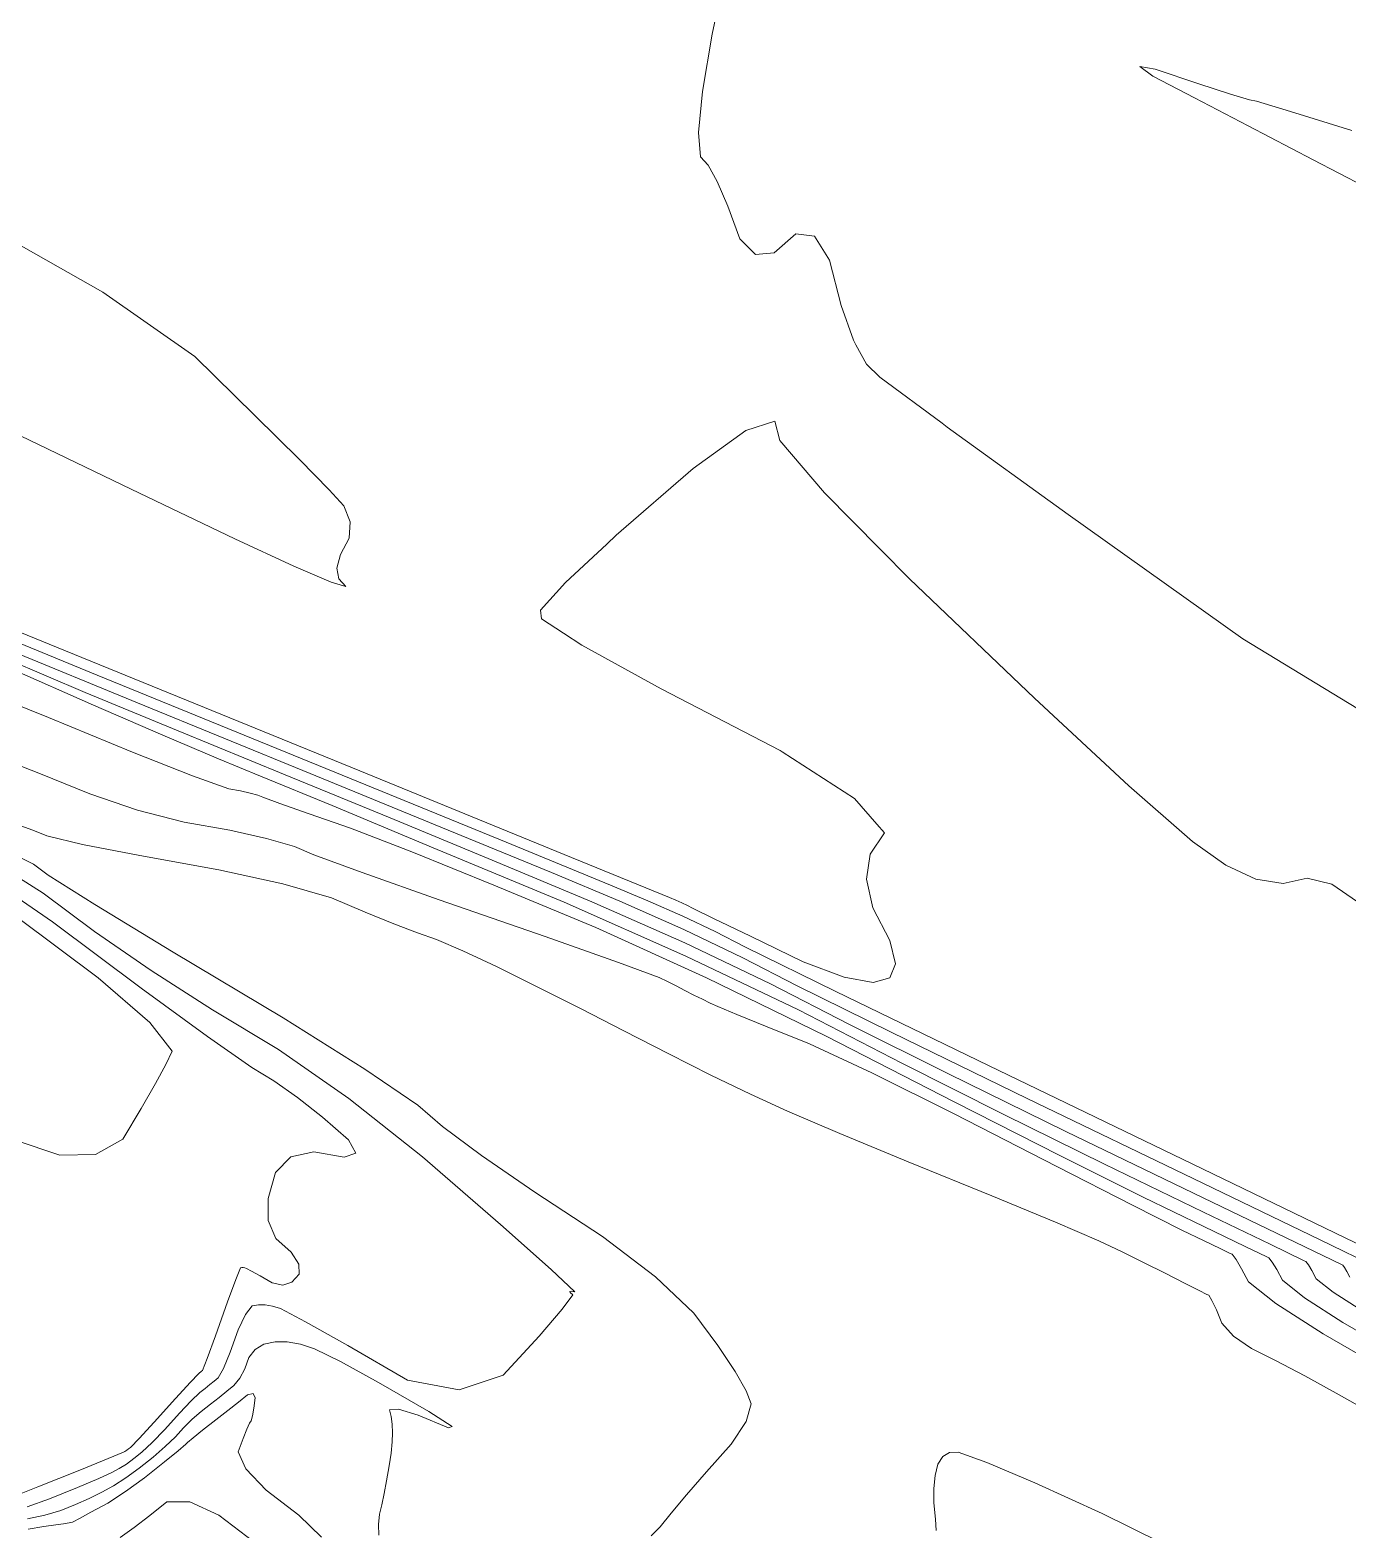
# Model space of a CAD drawing. Header units: inches. Extents: x 1337389 to 1347141, y 407035 to 414577.
# Drawn here: x 1341984.1 to 1342295.5, y 407505.8 to 407860.2 of the extents above; entities that cross this region are included whole.
import ezdxf

# ---------------------------------------------------------------- set-up
doc = ezdxf.new("R2010")
doc.units = ezdxf.units.IN
doc.header["$MEASUREMENT"] = 0
doc.layers.add('Topo', color=7, linetype='Continuous', lineweight=15, true_color=0x459900)

msp = doc.modelspace()

# ---------------------------------------------------------------- linework, layer by layer
at = {"layer": 'Topo'}
for points, elevation in [([(1342173.0009, 407805.8069), (1342169.4381, 407811.472), (1342165.0649, 407812.0557), (1342159.8819, 407807.5602), (1342155.476, 407807.148), (1342151.847, 407810.822), (1342148.996, 407818.5801), (1342146.488, 407824.395), (1342144.3241, 407828.2652), (1342142.505, 407830.1919), (1342142.059, 407835.9931), (1342142.986, 407845.668), (1342145.288, 407859.217), (1342147.775, 407871.047)], 735), ([(1342305.4321, 407820.0549), (1342287.2617, 407829.538), (1342271.8659, 407837.5709), (1342259.2451, 407844.1551), (1342249.3981, 407849.2892), (1342246.2809, 407851.5471), (1342249.895, 407850.928), (1342260.2379, 407847.4321), (1342267.6748, 407845.0039), (1342272.2061, 407843.643), (1342273.831, 407843.3499), (1342281.888, 407840.9489), (1342296.3771, 407836.4399)], 735), ([(1341972.012, 407814.875), (1342001.3329, 407798.2771), (1342023.0852, 407783.0289), (1342037.268, 407769.1329), (1342047.8542, 407758.63), (1342054.8439, 407751.5192), (1342058.2359, 407747.7999), (1342059.8028, 407744.0119), (1342059.5451, 407740.1571), (1342057.4621, 407736.232), (1342056.641, 407733.021), (1342057.0801, 407730.5231), (1342058.782, 407728.738), (1342055.2541, 407729.7218), (1342046.495, 407733.475), (1342032.5069, 407739.9981), (1342008.019, 407751.699), (1341973.0298, 407768.5779)], 740), ([(1342179.2361, 407785.809), (1342178.656, 407786.8771), (1342175.753, 407795.0609), (1342173.0009, 407805.8069)], 735), ([(1342199.5891, 407767.256), (1342184.9111, 407778.192), (1342181.7082, 407781.254), (1342179.2361, 407785.809)], 735), ([(1342120.381, 407738.7308), (1342122.6349, 407740.8239), (1342140.7701, 407756.5558), (1342153.2459, 407765.534), (1342160.0641, 407767.758), (1342161.2249, 407763.2291), (1342171.8311, 407750.809), (1342185.0612, 407737.4099)], 740), ([(1342339.085, 407691.4541), (1342332.4191, 407691.5281), (1342322.1691, 407689.2361), (1342301.5801, 407697.5059), (1342270.6508, 407716.3391), (1342229.3828, 407745.7341), (1342200.8031, 407766.3521), (1342199.5891, 407767.256)], 735), ([(1342110.173, 407717.6759), (1342104.963, 407721.0657), (1342104.7318, 407723.079), (1342110.622, 407729.6649), (1342120.381, 407738.7308)], 740), ([(1342185.0612, 407737.4099), (1342191.885, 407730.498), (1342221.385, 407702.2969), (1342243.6711, 407681.63), (1342258.7431, 407668.498), (1342266.602, 407662.9009), (1342273.7269, 407659.5911), (1342280.121, 407658.5699), (1342285.782, 407659.8362), (1342291.642, 407658.3889), (1342297.7001, 407654.2299), (1342303.956, 407647.3571), (1342313.3089, 407641.463), (1342314.5659, 407640.9671)], 740), ([(1341942.2347, 407734.085), (1341990.42, 407714.384), (1342062.0401, 407685.1219), (1342110.295, 407665.402), (1342135.1832, 407655.225), (1342136.7059, 407654.59), (1342138.123, 407653.9601), (1342139.434, 407653.3349), (1342140.64, 407652.715), (1342145.604, 407650.2921), (1342154.327, 407646.0661), (1342166.8081, 407640.0371), (1342176.4579, 407636.3959), (1342183.2771, 407635.141), (1342187.2641, 407636.273), (1342188.5911, 407639.5932), (1342187.2581, 407645.102), (1342183.2641, 407652.7992), (1342181.722, 407659.5949), (1342182.6309, 407665.488), (1342185.9919, 407670.479), (1342184.1741, 407672.569)], 740), ([(1341960.5529, 407723.9569), (1341999.98, 407707.7851), (1342056.1769, 407684.8239), (1342096.5959, 407668.2862), (1342121.237, 407658.169), (1342130.1, 407654.474), (1342138.3491, 407650.8069), (1342145.983, 407647.169), (1342153.002, 407643.559), (1342174.5229, 407633.0181), (1342210.545, 407615.5451), (1342261.068, 407591.1399), (1342294.7621, 407574.8651), (1342311.6281, 407566.7191)], 745), ([(1342161.8199, 407689.6631), (1342161.3011, 407689.998), (1342133.248, 407704.5249), (1342114.4691, 407714.8809), (1342110.173, 407717.6759)], 740), ([(1342302.793, 407567.621), (1342288.863, 407574.3479), (1342261.1579, 407587.7301), (1342219.678, 407607.767), (1342187.7471, 407623.3243), (1342165.365, 407634.4029), (1342152.532, 407641.0019), (1342138.5758, 407647.654), (1342123.4949, 407654.3579), (1342107.2901, 407661.113), (1342082.8958, 407671.1699), (1342050.313, 407684.527), (1342009.541, 407701.1849), (1341978.8711, 407713.829)], 750), ([(1342295.936, 407565.5531), (1342295.218, 407566.9101), (1342294.6501, 407567.857), (1342294.229, 407568.3948), (1342293.9579, 407568.5228), (1342282.964, 407573.832), (1342261.249, 407584.3199), (1342228.811, 407599.9889), (1342200.9699, 407613.6312), (1342177.727, 407625.2471), (1342159.081, 407634.8362), (1342138.8019, 407644.5009), (1342116.8891, 407654.241), (1342093.343, 407664.0569), (1342069.1971, 407674.0531), (1342044.449, 407684.2301), (1342019.1011, 407694.586), (1341997.1891, 407703.7007), (1341978.7129, 407711.5749)], 755), ([(1341979.5049, 407709.3421), (1341999.1208, 407700.6922), (1342015.507, 407693.5729), (1342028.6621, 407687.9872), (1342038.5861, 407683.932), (1342055.497, 407676.9371), (1342079.3972, 407667.0009), (1342110.2841, 407654.125), (1342139.0279, 407641.3482), (1342165.63, 407628.6701), (1342190.089, 407616.09), (1342214.1939, 407603.937), (1342237.944, 407592.2101), (1342261.3388, 407580.9099), (1342277.0649, 407573.315), (1342285.1231, 407569.4251), (1342285.511, 407569.242), (1342286.1121, 407568.472), (1342286.9272, 407567.1169), (1342287.953, 407565.1749), (1342291.9621, 407561.971), (1342298.953, 407557.5038)], 760), ([(1341974.176, 407703.5329), (1341988.4731, 407697.7379), (1342008.36, 407689.581), (1342022.5599, 407683.9771), (1342031.072, 407680.9229), (1342033.8981, 407680.4209), (1342036.1821, 407679.917), (1342037.9241, 407679.4112), (1342039.1239, 407678.9029), (1342043.172, 407677.435), (1342050.0679, 407675.0079), (1342059.8131, 407671.62), (1342074.3481, 407666.011), (1342093.6741, 407658.18), (1342117.7899, 407648.1261), (1342143.959, 407636.2339), (1342172.179, 407622.5031), (1342202.452, 407606.9339), (1342227.4181, 407594.2439), (1342247.0771, 407584.4321), (1342261.429, 407577.5001), (1342271.1659, 407572.7981), (1342276.287, 407570.3279), (1342276.7931, 407570.0881), (1342277.5749, 407569.0871), (1342278.635, 407567.323), (1342279.9711, 407564.7971), (1342285.187, 407560.6282), (1342294.283, 407554.8152), (1342307.26, 407547.3591)], 765), ([(1341975.922, 407688.6451), (1341986.6391, 407684.4441), (1341998.2359, 407679.6881), (1342009.5501, 407675.8801), (1342020.583, 407673.021), (1342031.3331, 407671.1101), (1342040.0209, 407669.1921), (1342046.648, 407667.267), (1342051.2131, 407665.3349), (1342062.5941, 407661.1491), (1342080.7911, 407654.7081), (1342105.8041, 407646.014), (1342123.1339, 407639.8929), (1342132.78, 407636.345), (1342134.7441, 407635.3699), (1342136.7612, 407634.353), (1342138.8319, 407633.294), (1342140.9569, 407632.1929), (1342142.9601, 407631.1899), (1342144.839, 407630.285), (1342146.5961, 407629.478), (1342151.084, 407627.6001), (1342158.3041, 407624.6492), (1342168.2551, 407620.6282), (1342182.966, 407613.7918), (1342202.4371, 407604.144), (1342226.669, 407591.6809), (1342244.5929, 407582.5178), (1342256.21, 407576.654), (1342261.5198, 407574.0891), (1342265.267, 407572.2809), (1342267.4519, 407571.2302), (1342268.0749, 407570.9349), (1342269.0382, 407569.7022), (1342270.3429, 407567.5299), (1342271.9879, 407564.4189), (1342278.4121, 407559.285), (1342289.614, 407552.1271), (1342305.5941, 407542.9439)], 770), ([(1342184.1741, 407672.569), (1342178.8821, 407678.6501), (1342161.8199, 407689.6631)], 740), ([(1342302.7431, 407532.4699), (1342293.3791, 407537.764), (1342285.2468, 407542.2251), (1342278.3462, 407545.8541), (1342272.6772, 407548.6511), (1342268.4581, 407551.581), (1342265.6891, 407554.6459), (1342264.371, 407557.8448), (1342263.3401, 407560.0471), (1342262.5978, 407561.251), (1342262.143, 407561.4573), (1342260.2711, 407562.3951), (1342256.981, 407564.0631), (1342252.2729, 407566.4611), (1342247.307, 407568.9409), (1342242.0852, 407571.501), (1342236.6039, 407574.1421), (1342226.356, 407578.568), (1342211.3389, 407584.78), (1342191.5531, 407592.776), (1342175.452, 407599.4441), (1342163.0341, 407604.784), (1342154.2999, 407608.7961), (1342144.9559, 407613.2959), (1342135.001, 407618.2818), (1342124.435, 407623.756), (1342114.1381, 407629.021), (1342104.1101, 407634.0761), (1342094.3511, 407638.9211), (1342086.36, 407642.667), (1342080.138, 407645.3139), (1342075.6851, 407646.862), (1342070.0731, 407649.0129), (1342063.3018, 407651.7669), (1342055.372, 407655.1241), (1342043.8609, 407658.468), (1342028.7679, 407661.8001), (1342010.0931, 407665.1191), (1341996.541, 407667.783), (1341988.1119, 407669.794), (1341984.8061, 407671.1499), (1341977.6681, 407673.757)], 775), ([(1341977.4909, 407666.8221), (1341984.9751, 407663.1221), (1341988.446, 407660.5239), (1341999.4371, 407653.5999), (1342017.9461, 407642.3499), (1342043.9739, 407626.7729), (1342063.2551, 407614.7088), (1342075.789, 407606.1559), (1342081.5749, 407601.1151), (1342090.7641, 407594.2619), (1342103.3541, 407585.5971), (1342119.3469, 407575.121), (1342131.882, 407565.5899), (1342140.959, 407557.004), (1342146.579, 407549.3641), (1342150.7032, 407543.256), (1342153.3319, 407538.6822), (1342154.4641, 407535.6409), (1342153.2779, 407531.438), (1342149.772, 407526.072), (1342143.9471, 407519.5439), (1342139.2141, 407514.119), (1342135.573, 407509.796), (1342133.024, 407506.5761), (1342130.9051, 407504.431)], 775), ([(1341983.4681, 407511.302), (1341988.7308, 407513.2042), (1341995.392, 407515.8849), (1342000.361, 407517.9618), (1342003.638, 407519.4359), (1342005.2212, 407520.3072), (1342006.9021, 407521.3868), (1342008.6789, 407522.6768), (1342010.5541, 407524.1771), (1342012.9789, 407526.4711), (1342015.955, 407529.5579), (1342019.482, 407533.4409), (1342022.2452, 407536.3512), (1342024.246, 407538.289), (1342025.483, 407539.2549), (1342026.6189, 407540.1499), (1342027.6521, 407540.9709), (1342028.584, 407541.7209), (1342029.8329, 407543.993), (1342031.3979, 407547.7879), (1342033.279, 407553.105), (1342035.026, 407556.753), (1342036.639, 407558.7291), (1342038.1178, 407559.035), (1342039.7179, 407559.033), (1342041.4369, 407558.7219), (1342043.278, 407558.1039), (1342049.1992, 407554.9841), (1342059.1999, 407549.3621), (1342073.2831, 407541.2381), (1342085.5081, 407538.9039), (1342095.8771, 407542.361), (1342104.388, 407551.6079), (1342109.8739, 407557.9439), (1342112.3331, 407561.368), (1342111.767, 407561.881), (1342111.659, 407562.1751), (1342112.0099, 407562.2499), (1342112.8201, 407562.1059), (1342107.2361, 407567.3439), (1342095.2582, 407577.9659), (1342076.887, 407593.9701), (1342059.425, 407607.7602), (1342042.8721, 407619.336), (1342027.2279, 407628.699), (1342012.7402, 407637.978), (1341999.4078, 407647.1743), (1341987.2319, 407656.2861), (1341975.094, 407663.893)], 770), ([(1341979.2719, 407513.316), (1341986.024, 407515.9909), (1341995.912, 407519.97), (1342002.634, 407522.693), (1342006.1888, 407524.1619), (1342006.5769, 407524.3749), (1342006.9891, 407524.6398), (1342007.424, 407524.956), (1342007.8839, 407525.3239), (1342009.889, 407527.4389), (1342013.44, 407531.3021), (1342018.537, 407536.912), (1342022.0281, 407540.7249), (1342023.914, 407542.742), (1342024.1951, 407542.9611), (1342024.4532, 407543.1639), (1342024.6872, 407543.35), (1342024.8991, 407543.5209), (1342025.983, 407546.2979), (1342027.938, 407551.6819), (1342030.7661, 407559.674), (1342032.751, 407565.0232), (1342033.895, 407567.7279), (1342034.196, 407567.791), (1342034.5222, 407567.79), (1342034.8731, 407567.7271), (1342035.2479, 407567.6011), (1342036.4539, 407566.965), (1342038.4931, 407565.8191), (1342041.363, 407564.163), (1342043.8551, 407563.6871), (1342045.9679, 407564.392), (1342047.7031, 407566.277), (1342047.6539, 407568.625), (1342045.8199, 407571.4369), (1342042.2028, 407574.712), (1342040.386, 407578.948), (1342040.3689, 407584.1441), (1342042.153, 407590.2991), (1342045.7459, 407593.9759), (1342051.1459, 407595.173), (1342058.3538, 407593.8899), (1342061.1011, 407594.828), (1342059.3851, 407597.988), (1342053.2081, 407603.3698), (1342047.336, 407608.0071), (1342041.77, 407611.9001), (1342036.51, 407615.0478), (1342026.0429, 407622.3561), (1342010.369, 407633.8231), (1341989.489, 407649.4509), (1341972.6961, 407660.963)], 765), ([(1341980.6231, 407597.891), (1341991.1601, 407594.394), (1341999.6339, 407594.4791), (1342006.0429, 407598.146), (1342010.389, 407605.3952), (1342013.7909, 407611.2689), (1342016.2471, 407615.768), (1342017.7579, 407618.892), (1342012.4201, 407625.724), (1342000.234, 407636.2631), (1341981.1981, 407650.5109)], 760), ([(1342066.549, 407504.557), (1342066.4891, 407507.139), (1342066.716, 407509.542), (1342067.23, 407511.7659), (1342067.7801, 407514.406), (1342068.365, 407517.4619), (1342068.986, 407520.935), (1342069.4269, 407523.9809), (1342069.689, 407526.6011), (1342069.7711, 407528.794), (1342069.693, 407530.7979), (1342069.4552, 407532.6121), (1342069.057, 407534.2371), (1342071.1838, 407534.3331), (1342075.8349, 407532.9), (1342083.0111, 407529.9371), (1342083.8421, 407530.2419), (1342078.3291, 407533.816), (1342066.4709, 407540.656), (1342057.4641, 407545.587), (1342051.3081, 407548.608), (1342048.0021, 407549.7178), (1342044.9128, 407550.275), (1342042.0412, 407550.2791), (1342039.384, 407549.7299), (1342037.301, 407548.482), (1342035.7919, 407546.537), (1342034.8569, 407543.8929), (1342033.683, 407541.6879), (1342032.2691, 407539.921), (1342030.6171, 407538.5918), (1342028.7836, 407537.135), (1342026.771, 407535.5501), (1342024.577, 407533.8359), (1342022.462, 407531.9761), (1342020.4259, 407529.9691), (1342018.4699, 407527.8151), (1342016.0691, 407525.5021), (1342013.224, 407523.0299), (1342009.9341, 407520.398), (1342006.815, 407518.1349), (1342003.8651, 407516.239), (1342001.0859, 407514.7098), (1341998.0889, 407513.2311), (1341994.8721, 407511.8002), (1341991.438, 407510.418), (1341987.6631, 407509.288), (1341983.548, 407508.41)], 775), ([(1341983.6969, 407506.0361), (1341987.4129, 407506.6069), (1341990.205, 407507.0241), (1341992.071, 407507.286), (1341993.384, 407507.4879), (1341994.145, 407507.6309), (1341994.3516, 407507.715), (1341995.8159, 407508.499), (1341998.5349, 407509.9839), (1342002.5102, 407512.1699), (1342006.728, 407514.8819), (1342011.1891, 407518.1188), (1342015.894, 407521.883), (1342019.159, 407524.5339), (1342020.9851, 407526.072), (1342021.3707, 407526.498), (1342022.679, 407527.6021), (1342024.908, 407529.384), (1342028.0589, 407531.844), (1342030.8731, 407534.059), (1342033.3519, 407536.027), (1342035.4931, 407537.7498), (1342036.8178, 407538.0851), (1342037.3251, 407537.0322), (1342037.014, 407534.5912), (1342036.6871, 407532.783), (1342036.3441, 407531.6069), (1342035.9839, 407531.0649), (1342035.36, 407529.6621), (1342034.4692, 407527.398), (1342033.3131, 407524.273), (1342035.1239, 407520.2221), (1342039.9019, 407515.2439), (1342047.6459, 407509.341), (1342052.9779, 407504.1058)], 780), ([(1342198.158, 407505.6848), (1342198.005, 407508.377), (1342197.629, 407512.203), (1342197.6039, 407515.644), (1342197.93, 407518.7008), (1342198.6051, 407521.3741), (1342199.7461, 407523.176), (1342201.3509, 407524.1069), (1342203.421, 407524.167), (1342210.1251, 407521.7919), (1342221.4641, 407516.9819), (1342237.4359, 407509.7379), (1342258.2358, 407499.3642)], 780), ([(1342005.471, 407504.037), (1342008.7681, 407506.4301), (1342012.4229, 407509.233), (1342016.437, 407512.4431), (1342021.875, 407512.4771), (1342028.7371, 407509.3359), (1342037.0251, 407503.0179)], 785)]:
    msp.add_lwpolyline(points, dxfattribs=dict(at, elevation=elevation))

doc.saveas('drawing.dxf')
